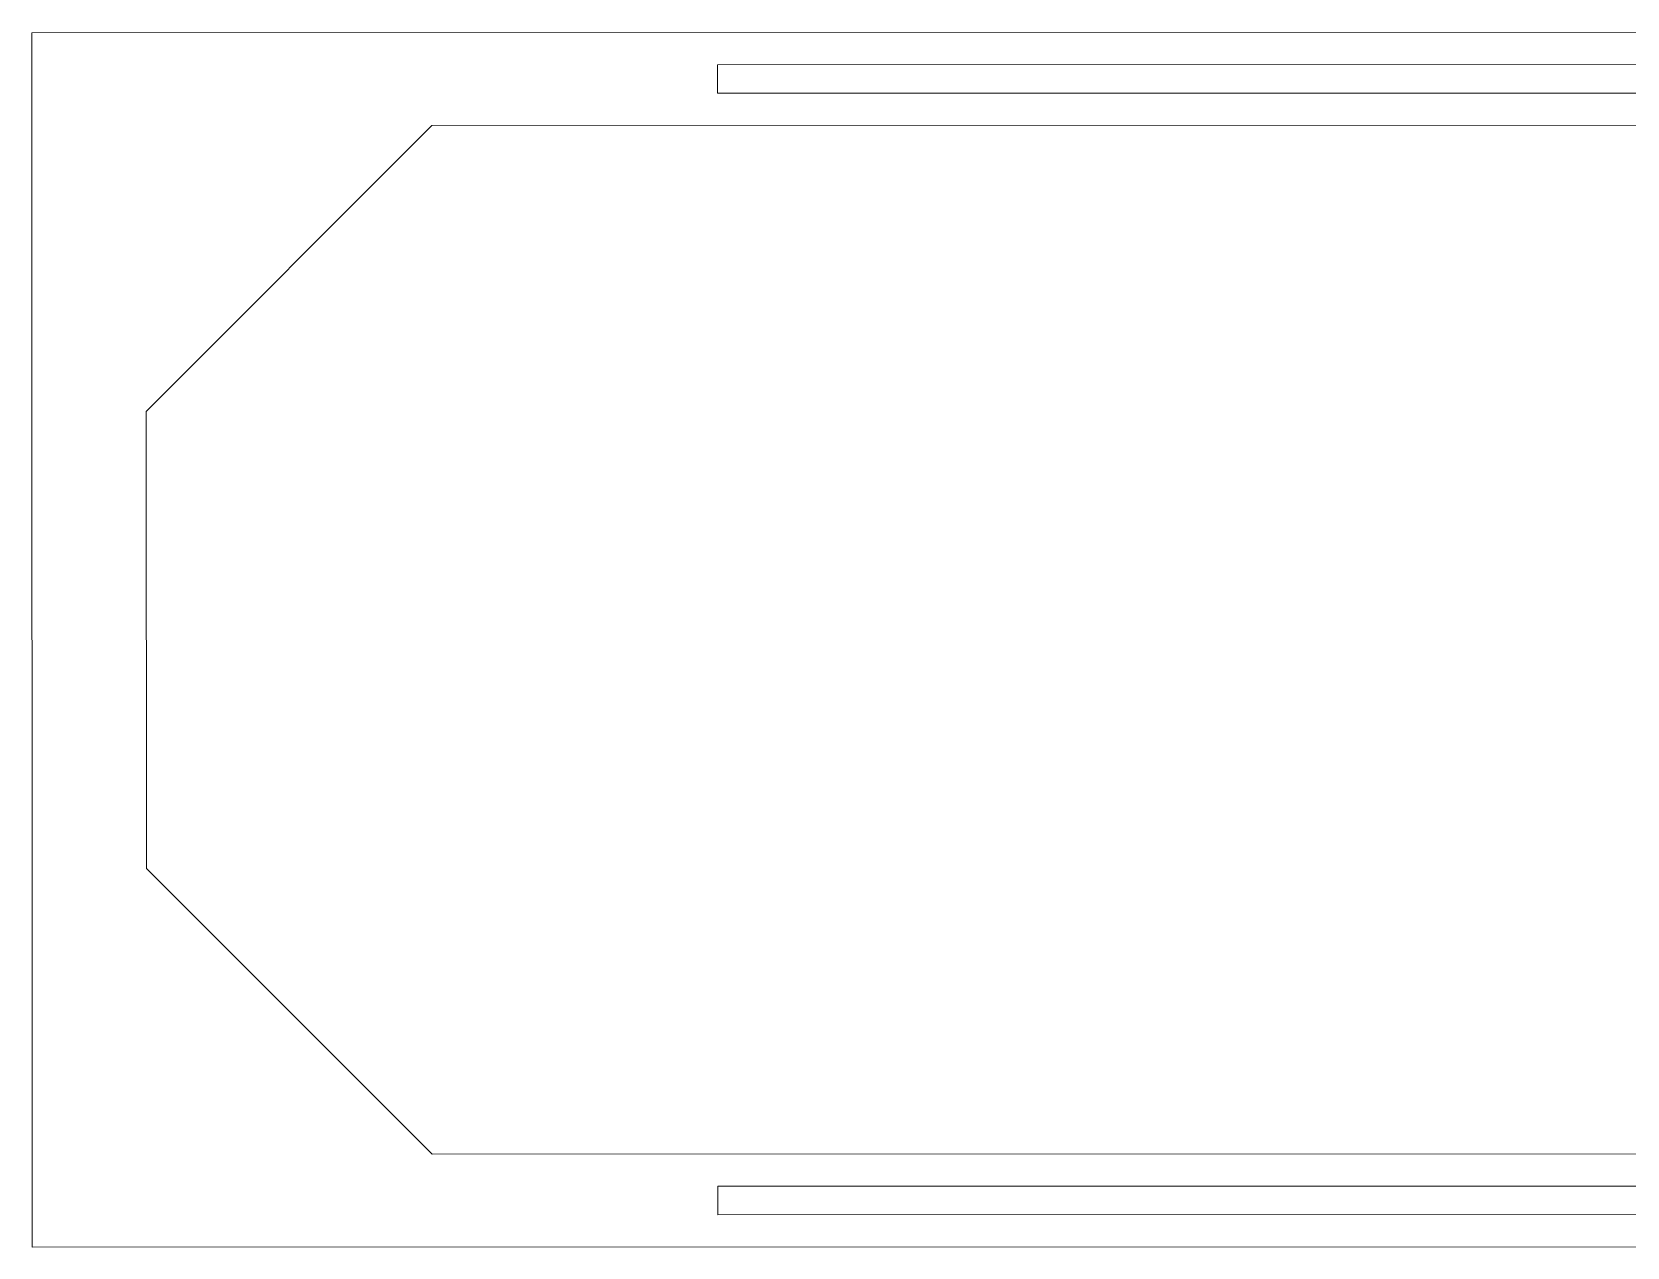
# Model space of a CAD drawing. Header units: millimetres. Extents: x 26027 to 581921, y 7230 to 233891.
# Drawn here: x 492701 to 493817, y 199009 to 199860 of the extents above; entities that cross this region are included whole.
import ezdxf

# ---------------------------------------------------------------- set-up
doc = ezdxf.new("R2010")
doc.units = ezdxf.units.MM
doc.header["$LTSCALE"] = 5
doc.layers.add('Medical Equipment and Furniture', color=252, linetype='Continuous', lineweight=0)
doc.layers.add('Medical Equipment and Furniture1', color=252, linetype='Continuous', lineweight=5)

# ---------------------------------------------------------------- blocks, each defined once
blk = doc.blocks.new('HF16786E-P')
at = {"layer": 'Medical Equipment and Furniture1'}
for p, q in [((0, 0.425), (-2.14, 0.425)), ((-2.14, 0.425), (-2.14, -0.425)), ((-0.48, 0.4025), (-1.66, 0.4025)), ((-1.66, 0.3825), (-1.66, 0.4025)), ((-0.48, 0.3825), (-1.66, 0.3825)), ((-1.86, 0.36), (-2.06, 0.16)), ((-0.28, 0.36), (-1.86, 0.36)), ((-2.06, 0.16), (-2.06, -0.16)), ((-2.06, -0.16), (-1.86, -0.36)), ((-1.86, -0.36), (-0.28, -0.36)), ((-0.48, -0.3825), (-1.66, -0.3825)), ((-1.66, -0.3825), (-1.66, -0.4025)), ((-0.48, -0.4025), (-1.66, -0.4025)), ((-2.14, -0.425), (0, -0.425))]:
    blk.add_line(p, q, dxfattribs=at)

msp = doc.modelspace()

# ---------------------------------------------------------------- block references
at = {"layer": 'Medical Equipment and Furniture', "lineweight": 0, "xscale": 1000, "yscale": 1000, "zscale": 1000, "rotation": 0.0149936594164208}
msp.add_blockref('HF16786E-P', (494840.7, 199434.6, 2.4), dxfattribs=at)

doc.saveas('drawing.dxf')
